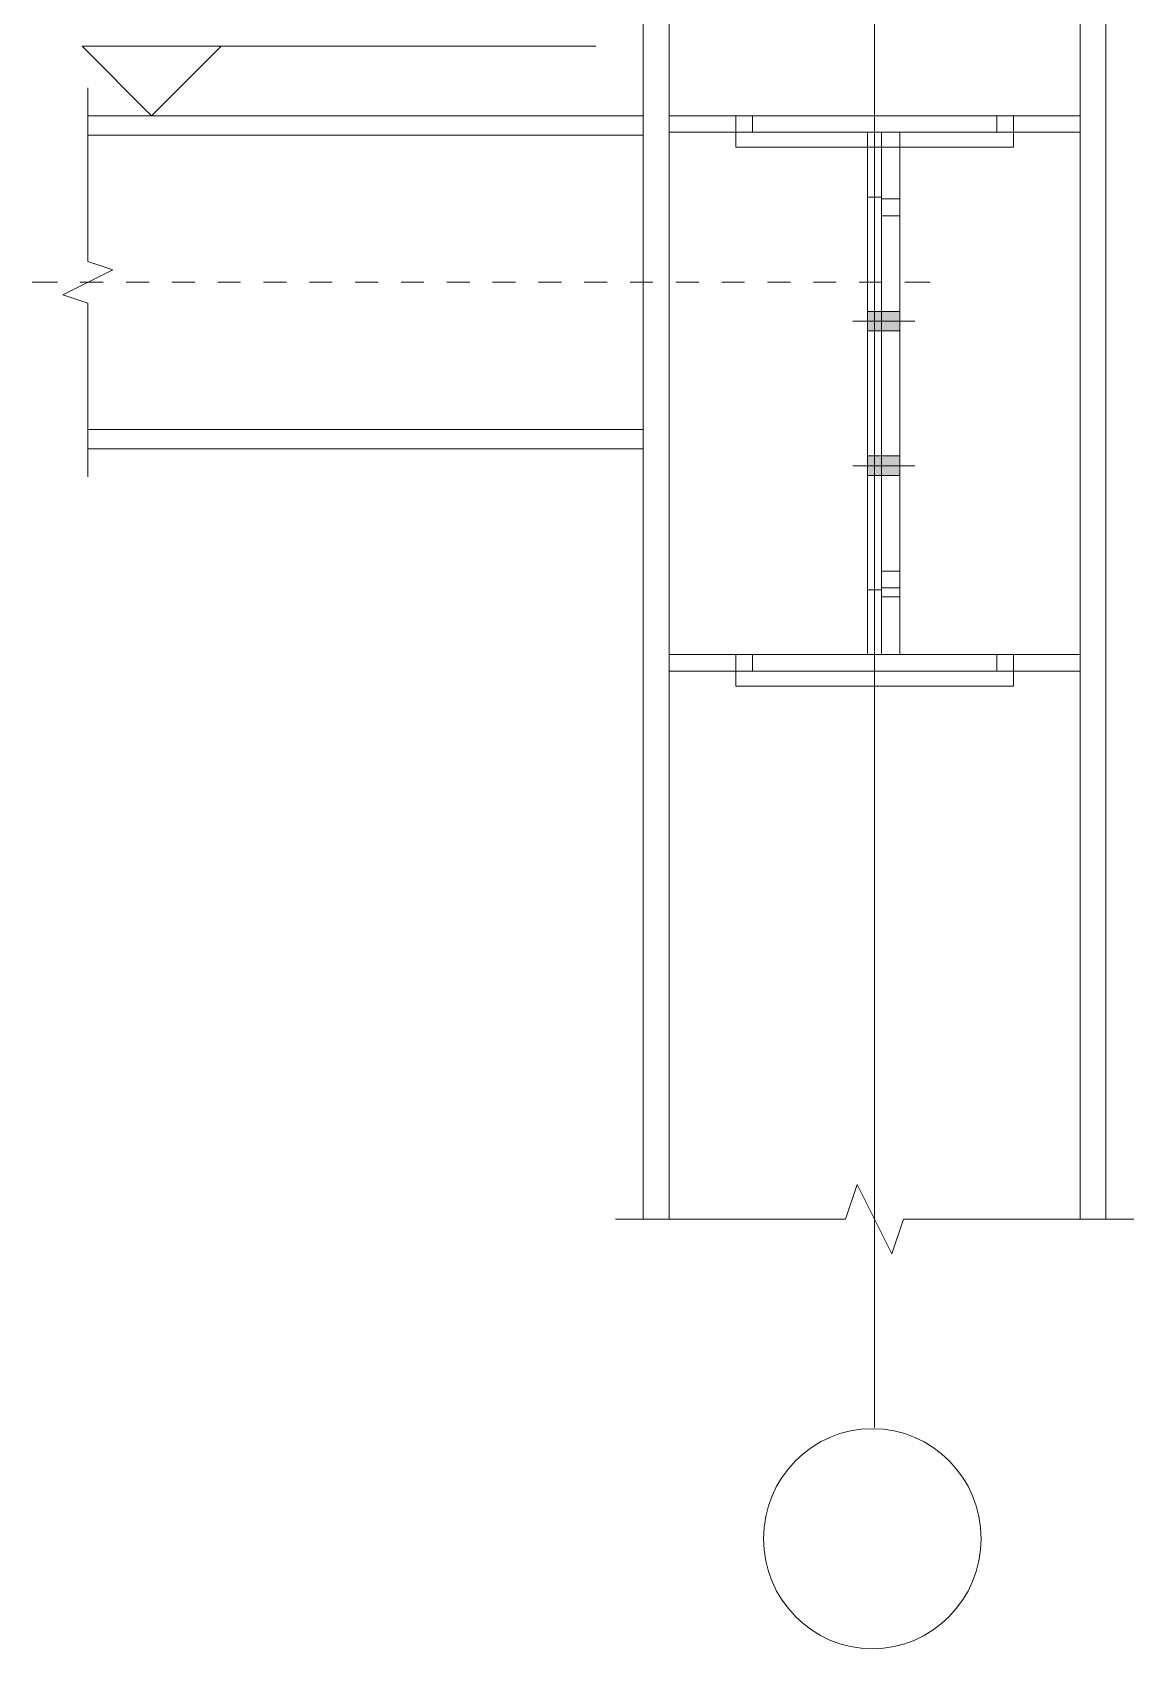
# Model space of a CAD drawing. Header units: millimetres. Extents: x 0 to 586, y 0 to 414.
# Drawn here: x 475.3 to 514.4, y 299.4 to 356.8 of the extents above; entities that cross this region are included whole.
import ezdxf

# ---------------------------------------------------------------- set-up
doc = ezdxf.new("R2010")
doc.units = ezdxf.units.MM

msp = doc.modelspace()

# ---------------------------------------------------------------- hatches: boundary and pattern name
h = msp.add_hatch(color=0)
h.dxf.hatch_style = 2
h.paths.add_polyline_path([(506.070306, 346.893444), (506.070306, 346.202), (504.92025, 346.202), (504.92025, 346.893444)])
h = msp.add_hatch(color=0)
h.dxf.hatch_style = 2
h.paths.add_polyline_path([(506.070306, 341.767583), (506.070306, 341.076139), (504.92025, 341.076139), (504.92025, 341.767583)])

# ---------------------------------------------------------------- linework, layer by layer
at = {"color": 0, "lineweight": 0}
for points in [[(505.167194, 307.283556), (505.167194, 383.458861)], [(496.951, 314.677778), (496.951, 376.064639)], [(497.87175, 314.677778), (497.87175, 376.064639)], [(512.462639, 376.064639), (512.462639, 314.677778)], [(513.383389, 376.064639), (513.383389, 314.677778)], [(481.965, 356.309083), (479.499083, 353.843167), (477.033167, 356.309083), (495.271778, 356.309083)], [(477.23425, 348.667917), (477.23425, 354.830944)], [(496.951, 353.843167), (477.23425, 353.843167)], [(496.951, 353.843167), (496.951, 342.014528)], [(512.462639, 353.843167), (497.87175, 353.843167)], [(497.87175, 353.254028), (497.87175, 353.843167)], [(500.238889, 353.254028), (500.238889, 353.843167)], [(500.238889, 353.254028), (500.238889, 353.843167)], [(500.238889, 353.843167), (510.0955, 353.843167)], [(500.828028, 353.254028), (500.828028, 353.843167)], [(509.506361, 353.254028), (509.506361, 353.843167)], [(510.0955, 353.254028), (510.0955, 353.843167)], [(510.0955, 353.254028), (510.0955, 353.843167)], [(512.462639, 353.254028), (512.462639, 353.843167)], [(496.951, 353.15525), (477.23425, 353.15525)], [(500.238889, 353.254028), (497.87175, 353.254028)], [(500.238889, 352.728389), (500.238889, 353.254028)], [(500.238889, 353.254028), (504.92025, 353.254028)], [(500.238889, 353.254028), (510.0955, 353.254028)], [(510.0955, 353.254028), (500.238889, 353.254028)], [(504.92025, 353.254028), (505.414139, 353.254028)], [(504.92025, 353.254028), (504.92025, 334.719083)], [(505.414139, 352.728389), (505.414139, 353.254028)], [(505.414139, 334.719083), (505.414139, 353.254028)], [(505.414139, 353.254028), (510.0955, 353.254028)], [(506.070306, 353.254028), (506.070306, 352.728389)], [(512.462639, 353.254028), (510.0955, 353.254028)], [(510.0955, 352.728389), (510.0955, 353.254028)], [(500.238889, 352.728389), (504.92025, 352.728389)], [(504.92025, 352.728389), (505.414139, 352.728389)], [(505.414139, 352.728389), (505.414139, 334.719083)], [(505.414139, 352.728389), (510.0955, 352.728389)], [(506.070306, 334.719083), (506.070306, 352.728389)], [(504.92025, 350.953917), (505.414139, 350.953917)], [(505.414139, 350.886889), (506.070306, 350.886889)], [(506.070306, 350.294222), (505.414139, 350.294222)], [(476.34525, 347.486111), (478.119722, 348.371583)], [(478.119722, 348.371583), (477.23425, 348.667917)], [(476.151222, 347.930611), (475.262222, 347.930611)], [(477.781056, 347.930611), (476.966139, 347.930611)], [(479.407361, 347.930611), (478.592444, 347.930611)], [(481.033667, 347.930611), (480.21875, 347.930611)], [(482.659972, 347.930611), (481.845056, 347.930611)], [(484.286278, 347.930611), (483.471361, 347.930611)], [(485.912583, 347.930611), (485.101194, 347.930611)], [(487.538889, 347.930611), (486.7275, 347.930611)], [(489.165194, 347.930611), (488.353806, 347.930611)], [(490.795028, 347.930611), (489.980111, 347.930611)], [(492.421333, 347.930611), (491.606417, 347.930611)], [(494.047639, 347.930611), (493.232722, 347.930611)], [(495.673944, 347.930611), (494.859028, 347.930611)], [(497.30025, 347.930611), (496.488861, 347.930611)], [(498.926556, 347.930611), (498.115167, 347.930611)], [(500.552861, 347.930611), (499.741472, 347.930611)], [(502.179167, 347.930611), (501.367778, 347.930611)], [(503.809, 347.930611), (502.994083, 347.930611)], [(505.435306, 347.930611), (504.620389, 347.930611)], [(507.139222, 347.930611), (506.246694, 347.930611)], [(477.23425, 347.189778), (476.34525, 347.486111)], [(477.23425, 341.02675), (477.23425, 347.189778)], [(506.595944, 346.547722), (504.394611, 346.547722)], [(477.23425, 342.702444), (496.951, 342.702444)], [(477.23425, 342.014528), (496.951, 342.014528)], [(506.595944, 341.421861), (504.394611, 341.421861)], [(506.070306, 337.675361), (505.414139, 337.675361)], [(504.92025, 337.019194), (505.414139, 337.019194)], [(506.070306, 337.082694), (505.414139, 337.082694)], [(506.070306, 336.768722), (505.414139, 336.768722)], [(497.87175, 334.719083), (500.238889, 334.719083)], [(497.87175, 334.126417), (497.87175, 334.719083)], [(500.238889, 334.719083), (504.92025, 334.719083)], [(500.238889, 334.126417), (500.238889, 334.719083)], [(500.238889, 334.126417), (500.238889, 334.719083)], [(500.238889, 334.719083), (510.0955, 334.719083)], [(500.828028, 334.126417), (500.828028, 334.719083)], [(504.92025, 334.719083), (505.414139, 334.719083)], [(505.414139, 334.719083), (510.0955, 334.719083)], [(509.506361, 334.126417), (509.506361, 334.719083)], [(510.0955, 334.719083), (512.462639, 334.719083)], [(510.0955, 334.126417), (510.0955, 334.719083)], [(510.0955, 334.126417), (510.0955, 334.719083)], [(512.462639, 334.126417), (512.462639, 334.719083)], [(497.87175, 334.126417), (512.462639, 334.126417)], [(500.238889, 333.600778), (500.238889, 334.126417)], [(510.0955, 334.126417), (500.238889, 334.126417)], [(510.0955, 334.126417), (500.238889, 334.126417)], [(510.0955, 333.600778), (510.0955, 334.126417)], [(500.238889, 333.600778), (510.0955, 333.600778)], [(504.140611, 314.677778), (504.549833, 315.9125)], [(504.549833, 315.9125), (505.784556, 313.446583)], [(495.96675, 314.677778), (504.140611, 314.677778)], [(505.784556, 313.446583), (506.193778, 314.677778)], [(506.193778, 314.677778), (514.367639, 314.677778)]]:
    msp.add_lwpolyline(points, dxfattribs=at)
for points in [[(506.070306, 346.893444), (506.070306, 346.202), (504.92025, 346.202), (504.92025, 346.893444)], [(506.070306, 341.767583), (506.070306, 341.076139), (504.92025, 341.076139), (504.92025, 341.767583)]]:
    msp.add_lwpolyline(points, close=True, dxfattribs=at)
msp.add_ellipse((505.087819, 303.341264), major_axis=(0, 3.903486), ratio=0.990059, start_param=0, end_param=6.283185, dxfattribs=at)

doc.saveas('drawing.dxf')
